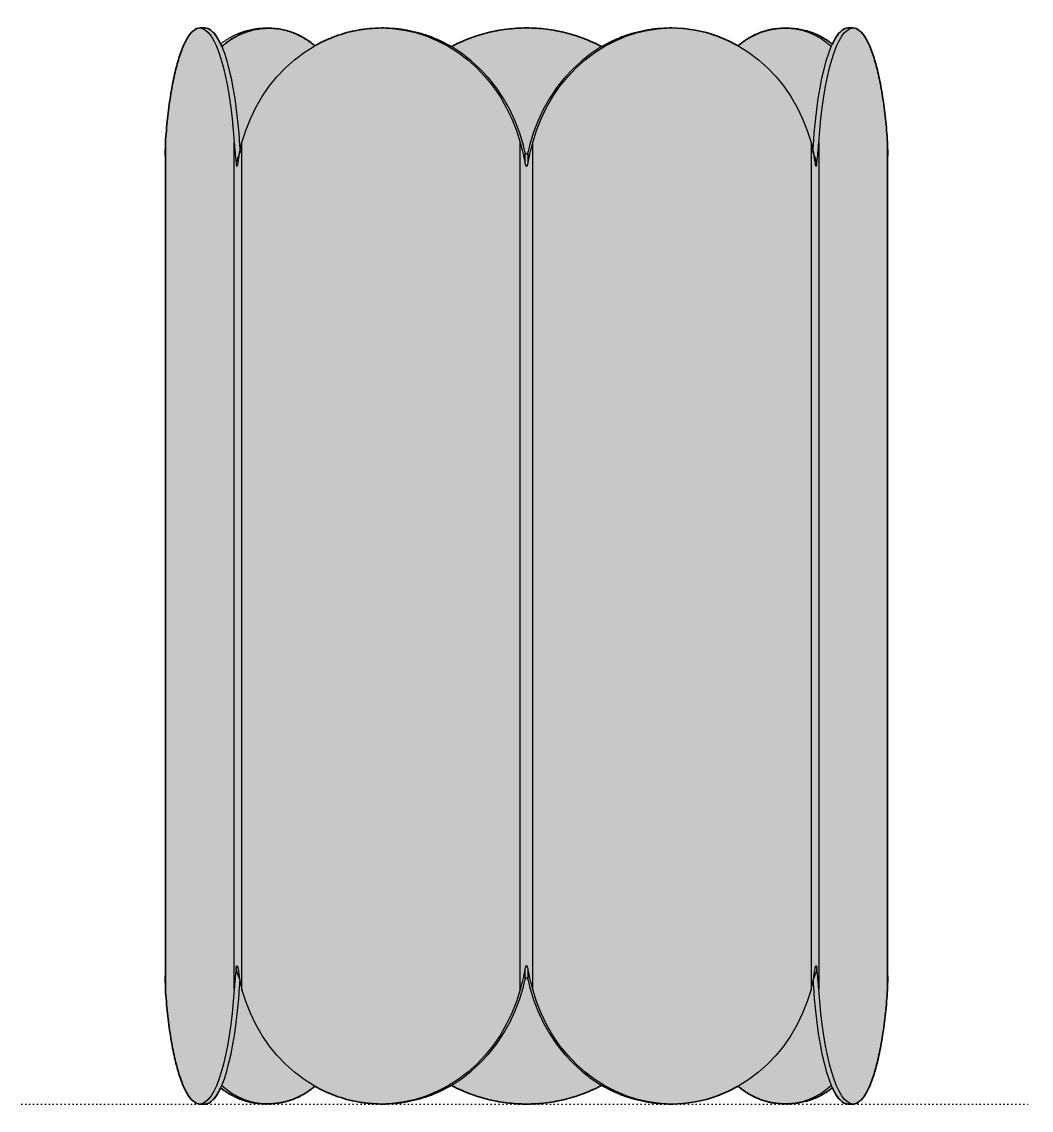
# Model space of a CAD drawing. Header units: millimetres. Extents: x 0 to 635, y -345 to 302.
# Drawn here: x 0 to 281.5, y -1.7 to 301.7 of the extents above; entities that cross this region are included whole.
import ezdxf

# ---------------------------------------------------------------- set-up
doc = ezdxf.new("R2010")
doc.units = ezdxf.units.MM
doc.linetypes.add('Dots', pattern=[1, 0, -1])
doc.layers.add('Blocks', color=7, linetype='Continuous')
doc.layers.add('Blocks$Fill', color=7, linetype='Continuous', true_color=0xffffff)
for name, color, linetype, lineweight, true_color in [('Blocks$Inner', 7, 'Continuous', 25, 0x007f00), ('Blocks$Outline', 7, 'Continuous', 35, 0xff3f3f), ('Groud', 7, 'Dots', 25, 0x243775)]:
    doc.layers.add(name, color=color, linetype=linetype, lineweight=lineweight, true_color=true_color)

# ---------------------------------------------------------------- blocks, each defined once
blk = doc.blocks.new('Arcs Shade Front')
at = {"layer": 'Blocks$Fill'}
blk.add_hatch(color=256, dxfattribs=at).paths.add_polyline_path([(231.85, 300), (232.65, 299.86), (233.44, 299.43), (234.22, 298.72), (234.99, 297.73), (235.74, 296.46), (236.46, 294.94), (237.16, 293.16), (237.82, 291.13), (238.44, 288.88), (239.02, 286.41), (239.55, 283.74), (240.04, 280.89), (240.47, 277.87), (240.85, 274.71), (241.17, 271.42), (241.43, 268.03), (241.43, 31.97), (241.17, 28.58), (240.85, 25.29), (240.47, 22.13), (240.04, 19.11), (239.55, 16.26), (239.02, 13.59), (238.44, 11.12), (237.82, 8.87), (237.16, 6.84), (236.46, 5.06), (235.74, 3.54), (234.99, 2.27), (234.22, 1.28), (233.44, 0.57), (232.65, 0.14), (231.85, 0), (230.39, 0), (229.58, 0.15), (228.77, 0.59), (227.98, 1.32), (227.2, 2.34), (226.44, 3.64), (226.04, 4.5), (225.72, 4.25), (225.4, 4.01), (225.06, 3.77), (224.73, 3.54), (224.38, 3.31), (224.04, 3.09), (223.68, 2.88), (223.32, 2.67), (222.96, 2.47), (222.59, 2.28), (222.22, 2.09), (221.84, 1.92), (221.46, 1.75), (221.08, 1.58), (220.69, 1.43), (220.3, 1.28), (219.9, 1.14), (219.51, 1.01), (219.11, 0.89), (218.71, 0.78), (218.3, 0.67), (217.9, 0.58), (217.49, 0.49), (217.08, 0.41), (216.67, 0.34), (216.26, 0.27), (215.85, 0.22), (215.44, 0.17), (215.03, 0.13), (214.62, 0.11), (214.21, 0.08), (213.81, 0.07), (212.75, 0.07), (212.17, 0.08), (211.71, 0.09), (211.26, 0.12), (210.8, 0.16), (210.34, 0.21), (209.89, 0.27), (209.44, 0.34), (208.99, 0.42), (208.54, 0.51), (208.1, 0.61), (207.66, 0.73), (207.23, 0.85), (206.8, 0.98), (206.38, 1.12), (205.96, 1.27), (205.54, 1.43), (205.13, 1.6), (204.73, 1.77), (204.33, 1.96), (203.94, 2.15), (203.56, 2.35), (203.18, 2.56), (202.81, 2.77), (202.45, 2.99), (202.09, 3.22), (201.74, 3.45), (201.4, 3.69), (201.07, 3.94), (200.74, 4.19), (200.43, 4.45), (200.12, 4.71), (199.81, 4.97), (199.81, 4.98), (197.05, 3.54), (194.02, 2.27), (190.91, 1.28), (187.74, 0.57), (184.53, 0.14), (181.29, 0), (180.64, 0), (177.36, 0.15), (174.1, 0.59), (170.88, 1.32), (167.73, 2.34), (164.66, 3.64), (161.74, 5.19), (160.56, 4.6), (159.36, 4.03), (158.14, 3.5), (156.9, 3), (155.63, 2.53), (154.34, 2.1), (153.04, 1.71), (151.72, 1.36), (150.38, 1.04), (149.03, 0.77), (147.67, 0.53), (146.3, 0.34), (144.92, 0.19), (143.53, 0.09), (142.14, 0.02), (140.75, 0), (139.36, 0.02), (137.97, 0.09), (136.58, 0.19), (135.2, 0.34), (133.83, 0.53), (132.47, 0.77), (131.12, 1.04), (129.78, 1.36), (128.46, 1.71), (127.15, 2.1), (125.87, 2.53), (124.6, 3), (123.36, 3.5), (122.13, 4.03), (120.94, 4.6), (119.76, 5.19), (116.83, 3.64), (113.77, 2.34), (110.61, 1.32), (107.4, 0.59), (104.14, 0.15), (100.86, 0), (100.21, 0), (96.97, 0.14), (93.76, 0.57), (90.59, 1.28), (87.48, 2.27), (84.45, 3.54), (81.69, 4.98), (81.68, 4.97), (81.38, 4.71), (81.07, 4.45), (80.75, 4.19), (80.43, 3.94), (80.09, 3.69), (79.75, 3.45), (79.4, 3.22), (79.05, 2.99), (78.69, 2.77), (78.32, 2.56), (77.94, 2.35), (77.55, 2.15), (77.16, 1.96), (76.77, 1.77), (76.36, 1.6), (75.96, 1.43), (75.54, 1.27), (75.12, 1.12), (74.7, 0.98), (74.27, 0.85), (73.83, 0.73), (73.39, 0.61), (72.95, 0.51), (72.51, 0.42), (72.06, 0.34), (71.61, 0.27), (71.15, 0.21), (70.7, 0.16), (70.24, 0.12), (69.78, 0.09), (69.32, 0.08), (68.86, 0.07), (67.28, 0.08), (66.88, 0.1), (66.47, 0.12), (66.06, 0.16), (65.65, 0.2), (65.24, 0.25), (64.83, 0.31), (64.42, 0.38), (64.01, 0.46), (63.61, 0.55), (63.2, 0.64), (62.8, 0.75), (62.39, 0.86), (61.99, 0.98), (61.6, 1.11), (61.2, 1.25), (60.81, 1.39), (60.42, 1.55), (60.04, 1.71), (59.66, 1.88), (59.28, 2.06), (58.91, 2.25), (58.54, 2.44), (58.18, 2.64), (57.82, 2.85), (57.46, 3.07), (57.12, 3.29), (56.77, 3.52), (56.44, 3.76), (56.1, 4), (55.78, 4.25), (55.46, 4.5), (55.06, 3.64), (54.3, 2.34), (53.52, 1.32), (52.73, 0.59), (51.92, 0.15), (51.11, 0), (49.65, 0), (48.85, 0.14), (48.06, 0.57), (47.27, 1.28), (46.5, 2.27), (45.76, 3.54), (45.03, 5.06), (44.34, 6.84), (43.68, 8.87), (43.06, 11.12), (42.48, 13.59), (41.94, 16.26), (41.46, 19.11), (41.02, 22.13), (40.65, 25.29), (40.32, 28.58), (40.06, 31.97), (40.06, 268.03), (40.32, 271.42), (40.65, 274.71), (41.02, 277.87), (41.46, 280.89), (41.94, 283.74), (42.48, 286.41), (43.06, 288.88), (43.68, 291.13), (44.34, 293.16), (45.03, 294.94), (45.76, 296.46), (46.5, 297.73), (47.27, 298.72), (48.06, 299.43), (48.85, 299.86), (49.65, 300), (51.11, 300), (51.92, 299.85), (52.73, 299.41), (53.52, 298.68), (54.3, 297.66), (55.06, 296.36), (55.78, 294.81), (56.08, 295.08), (56.4, 295.35), (56.72, 295.62), (57.05, 295.88), (57.39, 296.14), (57.73, 296.39), (58.09, 296.64), (58.45, 296.87), (58.82, 297.11), (59.19, 297.33), (59.58, 297.55), (59.97, 297.76), (60.37, 297.96), (60.77, 298.15), (61.18, 298.34), (61.6, 298.51), (62.03, 298.68), (62.46, 298.83), (62.89, 298.98), (63.33, 299.12), (63.77, 299.25), (64.22, 299.36), (64.68, 299.47), (65.13, 299.57), (65.59, 299.65), (66.05, 299.72), (66.52, 299.79), (66.99, 299.84), (67.45, 299.88), (67.92, 299.91), (68.39, 299.92), (68.86, 299.93), (69.32, 299.92), (69.78, 299.91), (70.24, 299.88), (70.7, 299.84), (71.15, 299.79), (71.61, 299.73), (72.06, 299.66), (72.51, 299.58), (72.95, 299.49), (73.39, 299.39), (73.83, 299.27), (74.27, 299.15), (74.7, 299.02), (75.12, 298.88), (75.54, 298.73), (75.96, 298.57), (76.36, 298.4), (76.77, 298.23), (77.16, 298.04), (77.55, 297.85), (77.94, 297.65), (78.32, 297.44), (78.69, 297.23), (79.05, 297.01), (79.4, 296.78), (79.75, 296.55), (80.09, 296.31), (80.43, 296.06), (80.75, 295.81), (81.07, 295.55), (81.38, 295.29), (81.68, 295.03), (81.69, 295.02), (84.45, 296.46), (87.48, 297.73), (90.59, 298.72), (93.76, 299.43), (96.97, 299.86), (100.21, 300), (100.86, 300), (104.14, 299.85), (107.4, 299.41), (110.61, 298.68), (113.77, 297.66), (116.83, 296.36), (119.76, 294.81), (119.76, 294.81), (120.94, 295.4), (122.13, 295.97), (123.36, 296.5), (124.6, 297), (125.87, 297.47), (127.15, 297.9), (128.46, 298.29), (129.78, 298.64), (131.12, 298.96), (132.47, 299.23), (133.83, 299.47), (135.2, 299.66), (136.58, 299.81), (137.97, 299.91), (139.36, 299.98), (140.75, 300), (142.14, 299.98), (143.53, 299.91), (144.92, 299.81), (146.3, 299.66), (147.67, 299.47), (149.03, 299.23), (150.38, 298.96), (151.72, 298.64), (153.04, 298.29), (154.34, 297.9), (155.63, 297.47), (156.9, 297), (158.14, 296.5), (159.36, 295.97), (160.56, 295.4), (161.73, 294.81), (161.74, 294.81), (164.66, 296.36), (167.73, 297.66), (170.88, 298.68), (174.1, 299.41), (177.36, 299.85), (180.64, 300), (181.29, 300), (184.53, 299.86), (187.74, 299.43), (190.91, 298.72), (194.02, 297.73), (197.05, 296.46), (199.81, 295.02), (199.81, 295.03), (200.12, 295.29), (200.43, 295.55), (200.74, 295.81), (201.07, 296.06), (201.4, 296.31), (201.74, 296.55), (202.09, 296.78), (202.45, 297.01), (202.81, 297.23), (203.18, 297.44), (203.56, 297.65), (203.94, 297.85), (204.33, 298.04), (204.73, 298.23), (205.13, 298.4), (205.54, 298.57), (205.96, 298.73), (206.38, 298.88), (206.8, 299.02), (207.23, 299.15), (207.66, 299.27), (208.1, 299.39), (208.54, 299.49), (208.99, 299.58), (209.44, 299.66), (209.89, 299.73), (210.34, 299.79), (210.8, 299.84), (211.26, 299.88), (211.71, 299.91), (212.17, 299.92), (212.75, 299.93), (213.81, 299.93), (214.21, 299.92), (214.62, 299.89), (215.03, 299.87), (215.44, 299.83), (215.85, 299.78), (216.26, 299.73), (216.67, 299.66), (217.08, 299.59), (217.49, 299.51), (217.9, 299.42), (218.3, 299.33), (218.71, 299.22), (219.11, 299.11), (219.51, 298.99), (219.9, 298.86), (220.3, 298.72), (220.69, 298.57), (221.08, 298.42), (221.46, 298.25), (221.84, 298.08), (222.22, 297.91), (222.59, 297.72), (222.96, 297.53), (223.32, 297.33), (223.68, 297.12), (224.04, 296.91), (224.38, 296.69), (224.73, 296.46), (225.06, 296.23), (225.4, 295.99), (225.72, 295.75), (226.04, 295.5), (226.44, 296.36), (227.2, 297.66), (227.98, 298.68), (228.77, 299.41), (229.58, 299.85), (230.39, 300)], flags=0)
at = {"layer": 'Blocks$Inner'}
for p, q in [((81.69, 295.02), (81.68, 295.03)), ((119.76, 294.81), (119.76, 294.81)), ((161.74, 294.81), (161.73, 294.81)), ((199.81, 295.03), (199.81, 295.02)), ((40.01, 264.24), (40.06, 268.03)), ((59.23, 31.97), (59.23, 268.03)), ((139.01, 31.97), (139.01, 268.03)), ((222.26, 268.03), (222.26, 31.97)), ((241.43, 268.03), (241.48, 264.24)), ((39.96, 264.24), (39.96, 35.76)), ((241.53, 35.76), (241.53, 264.24)), ((60.21, 261.81), (60.26, 262)), ((221.24, 262), (221.29, 261.82)), ((60.26, 38), (60.21, 38.18)), ((221.29, 38.19), (221.24, 38)), ((40.06, 31.97), (40.01, 35.76)), ((241.48, 35.76), (241.43, 31.97)), ((81.68, 4.97), (81.69, 4.98)), ((119.76, 5.19), (119.76, 5.19)), ((161.73, 5.19), (161.74, 5.19)), ((199.81, 4.98), (199.81, 4.97))]:
    blk.add_line(p, q, dxfattribs=at)
for points in [[(59.23, 31.97), (58.97, 28.58), (58.65, 25.29), (58.27, 22.13), (57.84, 19.11), (57.35, 16.26), (56.82, 13.59), (56.24, 11.12), (55.62, 8.87), (54.96, 6.84), (54.26, 5.06), (53.54, 3.54), (52.79, 2.27), (52.02, 1.28), (51.24, 0.57), (50.45, 0.14), (49.65, 0), (48.85, 0.14), (48.06, 0.57), (47.27, 1.28), (46.5, 2.27), (45.76, 3.54), (45.03, 5.06), (44.34, 6.84), (43.68, 8.87), (43.06, 11.12), (42.48, 13.59), (41.94, 16.26), (41.46, 19.11), (41.02, 22.13), (40.65, 25.29), (40.32, 28.58), (40.06, 31.97), (40.06, 268.03), (40.32, 271.42), (40.65, 274.71), (41.02, 277.87), (41.46, 280.89), (41.94, 283.74), (42.48, 286.41), (43.06, 288.88), (43.68, 291.13), (44.34, 293.16), (45.03, 294.94), (45.76, 296.46), (46.5, 297.73), (47.27, 298.72), (48.06, 299.43), (48.85, 299.86), (49.65, 300), (50.45, 299.86), (51.24, 299.43), (52.02, 298.72), (52.79, 297.73), (53.54, 296.46), (54.26, 294.94), (54.96, 293.16), (55.62, 291.13), (56.24, 288.88), (56.82, 286.41), (57.35, 283.74), (57.84, 280.89), (58.27, 277.87), (58.65, 274.71), (58.97, 271.42), (59.23, 268.03)], [(49.65, 300), (51.11, 300), (51.92, 299.85), (52.73, 299.41), (53.52, 298.68), (54.3, 297.66), (55.06, 296.36), (55.79, 294.79), (56.49, 292.96), (57.16, 290.87), (57.78, 288.56), (58.36, 286.02), (58.9, 283.28), (59.38, 280.36), (59.81, 277.27), (60.18, 274.03), (60.5, 270.67), (60.75, 267.2)], [(61.4, 268.03), (62.46, 271.42), (63.76, 274.71), (65.29, 277.87), (67.04, 280.89), (69.01, 283.74), (71.17, 286.41), (73.52, 288.88), (76.04, 291.13), (78.71, 293.16), (81.52, 294.94), (84.45, 296.46), (87.48, 297.73), (90.59, 298.72), (93.76, 299.43), (96.97, 299.86), (100.21, 300), (103.44, 299.86), (106.65, 299.43), (109.82, 298.72), (112.93, 297.73), (115.96, 296.46), (118.89, 294.94), (121.7, 293.16), (124.37, 291.13), (126.89, 288.88), (129.24, 286.41), (131.4, 283.74), (133.37, 280.89), (135.12, 277.87), (136.65, 274.71), (137.95, 271.42), (139.01, 268.03)], [(139.88, 267.2), (138.86, 270.67), (137.6, 274.03), (136.09, 277.27), (134.35, 280.36), (132.39, 283.28), (130.23, 286.02), (127.87, 288.56), (125.33, 290.87), (122.64, 292.96), (119.8, 294.79), (116.83, 296.36), (113.77, 297.66), (110.61, 298.68), (107.4, 299.41), (104.14, 299.85), (100.86, 300), (100.21, 300)], [(181.29, 300), (180.64, 300), (177.36, 299.85), (174.1, 299.41), (170.88, 298.68), (167.73, 297.66), (164.66, 296.36), (161.7, 294.79), (158.86, 292.96), (156.17, 290.87), (153.63, 288.56), (151.27, 286.02), (149.11, 283.28), (147.15, 280.36), (145.41, 277.27), (143.9, 274.03), (142.63, 270.67), (141.62, 267.2)], [(220.75, 267.2), (221, 270.67), (221.31, 274.03), (221.69, 277.27), (222.11, 280.36), (222.6, 283.28), (223.13, 286.02), (223.72, 288.56), (224.34, 290.87), (225.01, 292.96), (225.71, 294.79), (226.44, 296.36), (227.2, 297.66), (227.98, 298.68), (228.77, 299.41), (229.58, 299.85), (230.39, 300), (231.85, 300)], [(222.26, 268.03), (222.53, 271.42), (222.85, 274.71), (223.23, 277.87), (223.66, 280.89), (224.14, 283.74), (224.68, 286.41), (225.26, 288.88), (225.88, 291.13), (226.54, 293.16), (227.23, 294.94), (227.96, 296.46), (228.71, 297.73), (229.47, 298.72), (230.26, 299.43), (231.05, 299.86), (231.85, 300), (232.65, 299.86), (233.44, 299.43), (234.22, 298.72), (234.99, 297.73), (235.74, 296.46), (236.46, 294.94), (237.16, 293.16), (237.82, 291.13), (238.44, 288.88), (239.02, 286.41), (239.55, 283.74), (240.04, 280.89), (240.47, 277.87), (240.85, 274.71), (241.17, 271.42), (241.43, 268.03), (241.43, 31.97), (241.17, 28.58), (240.85, 25.29), (240.47, 22.13), (240.04, 19.11), (239.55, 16.26), (239.02, 13.59), (238.44, 11.12), (237.82, 8.87), (237.16, 6.84), (236.46, 5.06), (235.74, 3.54), (234.99, 2.27), (234.22, 1.28), (233.44, 0.57), (232.65, 0.14), (231.85, 0), (231.05, 0.14), (230.26, 0.57), (229.47, 1.28), (228.71, 2.27), (227.96, 3.54), (227.23, 5.06), (226.54, 6.84), (225.88, 8.87), (225.26, 11.12), (224.68, 13.59), (224.14, 16.26), (223.66, 19.11), (223.23, 22.13), (222.85, 25.29), (222.53, 28.58), (222.26, 31.97)], [(139.01, 31.97), (137.95, 28.58), (136.65, 25.29), (135.12, 22.13), (133.37, 19.11), (131.4, 16.26), (129.24, 13.59), (126.89, 11.12), (124.37, 8.87), (121.7, 6.84), (118.89, 5.06), (115.96, 3.54), (112.93, 2.27), (109.82, 1.28), (106.65, 0.57), (103.44, 0.14), (100.21, 0), (96.97, 0.14), (93.76, 0.57), (90.59, 1.28), (87.48, 2.27), (84.45, 3.54), (81.52, 5.06), (78.71, 6.84), (76.04, 8.87), (73.52, 11.12), (71.17, 13.59), (69.01, 16.26), (67.04, 19.11), (65.29, 22.13), (63.76, 25.29), (62.46, 28.58), (61.4, 31.97), (61.4, 268.03)], [(49.65, 0), (51.11, 0), (51.92, 0.15), (52.73, 0.59), (53.52, 1.32), (54.3, 2.34), (55.06, 3.64), (55.79, 5.21), (56.49, 7.04), (57.16, 9.13), (57.78, 11.44), (58.36, 13.98), (58.9, 16.72), (59.38, 19.64), (59.81, 22.73), (60.18, 25.97), (60.5, 29.33), (60.75, 32.8)], [(100.21, 0), (100.86, 0), (104.14, 0.15), (107.4, 0.59), (110.61, 1.32), (113.77, 2.34), (116.83, 3.64), (119.8, 5.21), (122.64, 7.04), (125.33, 9.13), (127.87, 11.44), (130.23, 13.98), (132.39, 16.72), (134.35, 19.64), (136.09, 22.73), (137.6, 25.97), (138.86, 29.33), (139.88, 32.8)], [(141.62, 32.8), (142.63, 29.33), (143.9, 25.97), (145.41, 22.73), (147.15, 19.64), (149.11, 16.72), (151.27, 13.98), (153.63, 11.44), (156.17, 9.13), (158.86, 7.04), (161.7, 5.21), (164.66, 3.64), (167.73, 2.34), (170.88, 1.32), (174.1, 0.59), (177.36, 0.15), (180.64, 0), (181.29, 0)], [(220.75, 32.8), (221, 29.33), (221.31, 25.97), (221.69, 22.73), (222.11, 19.64), (222.6, 16.72), (223.13, 13.98), (223.72, 11.44), (224.34, 9.13), (225.01, 7.04), (225.71, 5.21), (226.44, 3.64), (227.2, 2.34), (227.98, 1.32), (228.77, 0.59), (229.58, 0.15), (230.39, 0), (231.85, 0)]]:
    blk.add_lwpolyline(points, dxfattribs=at)
blk.add_lwpolyline([(142.48, 268.03), (143.54, 271.42), (144.84, 274.71), (146.37, 277.87), (148.13, 280.89), (150.09, 283.74), (152.26, 286.41), (154.61, 288.88), (157.13, 291.13), (159.8, 293.16), (162.61, 294.94), (165.54, 296.46), (168.57, 297.73), (171.68, 298.72), (174.85, 299.43), (178.06, 299.86), (181.29, 300), (184.53, 299.86), (187.74, 299.43), (190.91, 298.72), (194.02, 297.73), (197.05, 296.46), (199.98, 294.94), (202.79, 293.16), (205.46, 291.13), (207.98, 288.88), (210.33, 286.41), (212.49, 283.74), (214.46, 280.89), (216.21, 277.87), (217.74, 274.71), (219.04, 271.42), (220.1, 268.03), (220.1, 31.97), (219.04, 28.58), (217.74, 25.29), (216.21, 22.13), (214.46, 19.11), (212.49, 16.26), (210.33, 13.59), (207.98, 11.12), (205.46, 8.87), (202.79, 6.84), (199.98, 5.06), (197.05, 3.54), (194.02, 2.27), (190.91, 1.28), (187.74, 0.57), (184.53, 0.14), (181.29, 0), (178.06, 0.14), (174.85, 0.57), (171.68, 1.28), (168.57, 2.27), (165.54, 3.54), (162.61, 5.06), (159.8, 6.84), (157.13, 8.87), (154.61, 11.12), (152.26, 13.59), (150.09, 16.26), (148.13, 19.11), (146.37, 22.13), (144.84, 25.29), (143.54, 28.58), (142.48, 31.97)], close=True, dxfattribs=at)
for centre, radius, start, end in [((68.85, 280.68), 19.25, 48.1942, 132.7886), ((140.75, 255), 45, 62.2027, 117.7973), ((212.64, 280.68), 19.25, 47.2114, 131.8058), ((68.85, 19.32), 19.25, 227.2114, 311.8058), ((140.75, 45), 45, 242.2027, 297.7973), ((212.64, 19.32), 19.25, 228.1942, 312.7886)]:
    blk.add_arc(centre, radius, start, end, dxfattribs=at)
for points, weights in [([(67.69, 299.93), (60.81, 299.78), (55.47, 295.51)], [1, 0.945857384351, 1]), ([(226.04, 295.5), (220.7, 299.78), (213.81, 299.93)], [1, 0.945715357066, 1]), ([(60.9, 265.46), (60.22, 263.91), (59.75, 262.34)], [0.921688197563, 0.931022075444, 0.941634613678]), ([(140.31, 265.46), (140.31, 263.91), (140.3, 262.34)], [0.921688197563, 0.931022075444, 0.941634613678]), ([(141.19, 262.34), (141.19, 263.91), (141.19, 265.46)], [0.941634613678, 0.931022075444, 0.921688197563]), ([(221.75, 262.34), (221.27, 263.91), (220.6, 265.46)], [0.941634613678, 0.931022075444, 0.921688197563]), ([(60.9, 34.54), (60.22, 36.09), (59.75, 37.66)], [0.921688197563, 0.931022075444, 0.941634613678]), ([(140.3, 37.66), (140.31, 36.09), (140.31, 34.54)], [0.941634613678, 0.931022075444, 0.921688197563]), ([(141.19, 34.54), (141.19, 36.09), (141.19, 37.66)], [0.921688197563, 0.931022075444, 0.941634613678]), ([(221.75, 37.66), (221.27, 36.09), (220.6, 34.54)], [0.941634613678, 0.931022075444, 0.921688197563]), ([(55.46, 4.5), (60.81, 0.15), (67.69, 0.07)], [1, 0.945857384351, 1]), ([(213.81, 0.07), (220.7, 0.22), (226.04, 4.5)], [1, 0.945715357066, 1])]:
    blk.add_rational_spline(points, weights, degree=2, dxfattribs=at)
for points, degree in [([(68.86, 299.93), (67.69, 299.93)], 1), ([(213.81, 299.93), (212.63, 299.93)], 1), ([(59.23, 268.03), (59.36, 266.15), (59.57, 264.26), (59.75, 262.34)], 3), ([(60.3, 262.34), (60.54, 264.26), (60.89, 266.15), (61.4, 268.03)], 3), ([(60.75, 267.2), (60.78, 266.62), (60.84, 266.05), (60.9, 265.46)], 3), ([(139.01, 268.03), (139.52, 266.15), (139.97, 264.26), (140.3, 262.34)], 3), ([(140.31, 265.46), (140.17, 266.05), (140.03, 266.62), (139.88, 267.2)], 3), ([(141.19, 262.34), (141.53, 264.26), (141.97, 266.15), (142.48, 268.03)], 3), ([(141.62, 267.2), (141.47, 266.62), (141.33, 266.05), (141.19, 265.46)], 3), ([(220.1, 268.03), (220.61, 266.15), (220.96, 264.26), (221.2, 262.34)], 3), ([(220.6, 265.46), (220.66, 266.05), (220.71, 266.62), (220.75, 267.2)], 3), ([(221.75, 262.34), (221.93, 264.26), (222.14, 266.15), (222.26, 268.03)], 3), ([(59.75, 37.66), (59.57, 35.74), (59.36, 33.85), (59.23, 31.97)], 3), ([(60.3, 37.66), (60.54, 35.74), (60.89, 33.85), (61.4, 31.97)], 3), ([(140.3, 37.66), (139.97, 35.74), (139.52, 33.85), (139.01, 31.97)], 3), ([(142.48, 31.97), (141.97, 33.85), (141.53, 35.74), (141.19, 37.66)], 3), ([(220.1, 31.97), (220.61, 33.85), (220.96, 35.74), (221.2, 37.66)], 3), ([(222.26, 31.97), (222.14, 33.85), (221.93, 35.74), (221.75, 37.66)], 3), ([(60.75, 32.8), (60.78, 33.38), (60.84, 33.95), (60.9, 34.54)], 3), ([(139.88, 32.8), (140.03, 33.38), (140.17, 33.95), (140.31, 34.54)], 3), ([(141.19, 34.54), (141.33, 33.95), (141.47, 33.38), (141.62, 32.8)], 3), ([(220.6, 34.54), (220.66, 33.95), (220.71, 33.38), (220.75, 32.8)], 3), ([(67.69, 0.07), (68.86, 0.07)], 1), ([(212.63, 0.07), (213.81, 0.07)], 1)]:
    blk.add_open_spline(points, degree=degree, dxfattribs=at)
for points, knots in [([(141.19, 265.46), (141.15, 265.33), (141.11, 265.2), (141.02, 265.02), (140.98, 264.96), (140.91, 264.89), (140.88, 264.87), (140.82, 264.84), (140.78, 264.83), (140.68, 264.83), (140.62, 264.86), (140.52, 264.96), (140.48, 265.02), (140.39, 265.2), (140.34, 265.33), (140.31, 265.46)], [17.650826, 17.650826, 17.650826, 17.650826, 17.900826, 17.900826, 18.025826, 18.025826, 18.088326, 18.088326, 18.150826, 18.150826, 18.275826, 18.275826, 18.400826, 18.400826, 18.650826, 18.650826, 18.650826, 18.650826]), ([(59.75, 262.34), (59.76, 262.17), (59.78, 262), (59.84, 261.76), (59.86, 261.68), (59.9, 261.58), (59.91, 261.54), (59.95, 261.49), (59.98, 261.47), (60.03, 261.47), (60.06, 261.49), (60.1, 261.54), (60.12, 261.58), (60.17, 261.68), (60.19, 261.76), (60.25, 262), (60.28, 262.17), (60.3, 262.34)], [17.073388, 17.073388, 17.073388, 17.073388, 17.323388, 17.323388, 17.448388, 17.448388, 17.510888, 17.510888, 17.573388, 17.573388, 17.635888, 17.635888, 17.698388, 17.698388, 17.823388, 17.823388, 18.073388, 18.073388, 18.073388, 18.073388]), ([(140.3, 262.34), (140.33, 262.17), (140.37, 262), (140.46, 261.76), (140.5, 261.68), (140.57, 261.58), (140.6, 261.54), (140.66, 261.49), (140.7, 261.47), (140.79, 261.47), (140.83, 261.49), (140.9, 261.54), (140.93, 261.58), (141, 261.68), (141.03, 261.76), (141.12, 262), (141.16, 262.17), (141.19, 262.34)], [52.073388, 52.073388, 52.073388, 52.073388, 52.323388, 52.323388, 52.448388, 52.448388, 52.510888, 52.510888, 52.573388, 52.573388, 52.635888, 52.635888, 52.698388, 52.698388, 52.823388, 52.823388, 53.073388, 53.073388, 53.073388, 53.073388]), ([(221.2, 262.34), (221.22, 262.17), (221.24, 262), (221.31, 261.76), (221.33, 261.68), (221.38, 261.58), (221.4, 261.54), (221.44, 261.49), (221.46, 261.47), (221.52, 261.47), (221.54, 261.49), (221.58, 261.54), (221.6, 261.58), (221.64, 261.68), (221.66, 261.76), (221.71, 262), (221.73, 262.17), (221.75, 262.34)], [1, 1, 1, 1, 1.25, 1.25, 1.375, 1.375, 1.4375, 1.4375, 1.5, 1.5, 1.5625, 1.5625, 1.625, 1.625, 1.75, 1.75, 2, 2, 2, 2]), ([(59.75, 37.66), (59.76, 37.83), (59.78, 38), (59.84, 38.24), (59.86, 38.32), (59.9, 38.42), (59.91, 38.46), (59.95, 38.51), (59.98, 38.53), (60.03, 38.53), (60.06, 38.51), (60.1, 38.46), (60.12, 38.42), (60.17, 38.32), (60.19, 38.24), (60.25, 38), (60.28, 37.83), (60.3, 37.66)], [18.53578, 18.53578, 18.53578, 18.53578, 18.78578, 18.78578, 18.91078, 18.91078, 18.97328, 18.97328, 19.03578, 19.03578, 19.09828, 19.09828, 19.16078, 19.16078, 19.28578, 19.28578, 19.53578, 19.53578, 19.53578, 19.53578]), ([(141.19, 37.66), (141.16, 37.83), (141.12, 38), (141.03, 38.24), (141, 38.32), (140.93, 38.42), (140.9, 38.46), (140.83, 38.51), (140.79, 38.53), (140.71, 38.53), (140.67, 38.51), (140.6, 38.46), (140.57, 38.42), (140.5, 38.32), (140.46, 38.24), (140.37, 38), (140.33, 37.83), (140.3, 37.66)], [1, 1, 1, 1, 1.25, 1.25, 1.375, 1.375, 1.4375, 1.4375, 1.5, 1.5, 1.5625, 1.5625, 1.625, 1.625, 1.75, 1.75, 2, 2, 2, 2]), ([(221.2, 37.66), (221.22, 37.83), (221.24, 38), (221.31, 38.24), (221.33, 38.32), (221.38, 38.42), (221.4, 38.46), (221.44, 38.51), (221.47, 38.53), (221.52, 38.53), (221.54, 38.51), (221.58, 38.46), (221.6, 38.42), (221.64, 38.32), (221.66, 38.24), (221.71, 38), (221.73, 37.83), (221.75, 37.66)], [0, 0, 0, 0, 0.25, 0.25, 0.375, 0.375, 0.4375, 0.4375, 0.5, 0.5, 0.5625, 0.5625, 0.625, 0.625, 0.75, 0.75, 1, 1, 1, 1]), ([(140.31, 34.54), (140.34, 34.67), (140.38, 34.8), (140.48, 34.98), (140.52, 35.04), (140.59, 35.11), (140.62, 35.13), (140.68, 35.16), (140.71, 35.17), (140.82, 35.17), (140.88, 35.14), (140.98, 35.04), (141.01, 34.98), (141.11, 34.8), (141.15, 34.67), (141.19, 34.54)], [17.650826, 17.650826, 17.650826, 17.650826, 17.900826, 17.900826, 18.025826, 18.025826, 18.088326, 18.088326, 18.150826, 18.150826, 18.275826, 18.275826, 18.400826, 18.400826, 18.650826, 18.650826, 18.650826, 18.650826])]:
    blk.add_open_spline(points, degree=3, knots=knots, dxfattribs=at)
at = {"layer": 'Blocks$Outline'}
for points in [[(181.29, 300), (184.53, 299.86), (187.74, 299.43), (190.91, 298.72), (194.02, 297.73), (197.05, 296.46), (199.81, 295.02)], [(199.81, 4.98), (197.05, 3.54), (194.02, 2.27), (190.91, 1.28), (187.74, 0.57), (184.53, 0.14), (181.29, 0)]]:
    blk.add_lwpolyline(points, dxfattribs=at)
for points, knots in [([(49.65, 0), (49.38, 0.05), (49.12, 0.1), (48.85, 0.14), (48.59, 0.29), (48.32, 0.43), (48.06, 0.57), (47.8, 0.81), (47.53, 1.05), (47.27, 1.28), (47.02, 1.61), (46.76, 1.94), (46.5, 2.27), (46.26, 2.7), (46.01, 3.12), (45.76, 3.54), (45.52, 4.05), (45.27, 4.55), (45.03, 5.06), (44.8, 5.66), (44.57, 6.25), (44.34, 6.84), (44.12, 7.52), (43.9, 8.19), (43.68, 8.87), (43.47, 9.62), (43.26, 10.37), (43.06, 11.12), (42.86, 11.94), (42.67, 12.77), (42.48, 13.59), (42.3, 14.48), (42.12, 15.37), (41.94, 16.26), (41.78, 17.21), (41.62, 18.16), (41.46, 19.11), (41.31, 20.12), (41.17, 21.12), (41.02, 22.13), (40.9, 23.18), (40.77, 24.24), (40.65, 25.29), (40.54, 26.39), (40.43, 27.49), (40.32, 28.58), (40.24, 29.71), (40.15, 30.84), (40.06, 31.97), (40.06, 110.66), (40.06, 189.34), (40.06, 268.03), (40.15, 269.16), (40.24, 270.29), (40.32, 271.42), (40.43, 272.51), (40.54, 273.61), (40.65, 274.71), (40.77, 275.76), (40.9, 276.82), (41.02, 277.87), (41.17, 278.88), (41.31, 279.88), (41.46, 280.89), (41.62, 281.84), (41.78, 282.79), (41.94, 283.74), (42.12, 284.63), (42.3, 285.52), (42.48, 286.41), (42.67, 287.23), (42.86, 288.06), (43.06, 288.88), (43.26, 289.63), (43.47, 290.38), (43.68, 291.13), (43.9, 291.81), (44.12, 292.48), (44.34, 293.16), (44.57, 293.75), (44.8, 294.34), (45.03, 294.94), (45.27, 295.45), (45.52, 295.95), (45.76, 296.46), (46.01, 296.88), (46.26, 297.3), (46.5, 297.73), (46.76, 298.06), (47.02, 298.39), (47.27, 298.72), (47.53, 298.95), (47.8, 299.19), (48.06, 299.43), (48.32, 299.57), (48.59, 299.71), (48.85, 299.86), (49.12, 299.9), (49.38, 299.95), (49.65, 300)], [17, 17, 17, 17, 18, 18, 18, 19, 19, 19, 20, 20, 20, 21, 21, 21, 22, 22, 22, 23, 23, 23, 24, 24, 24, 25, 25, 25, 26, 26, 26, 27, 27, 27, 28, 28, 28, 29, 29, 29, 30, 30, 30, 31, 31, 31, 32, 32, 32, 33, 33, 33, 269.050431, 269.050431, 269.050431, 270.050431, 270.050431, 270.050431, 271.050431, 271.050431, 271.050431, 272.050431, 272.050431, 272.050431, 273.050431, 273.050431, 273.050431, 274.050431, 274.050431, 274.050431, 275.050431, 275.050431, 275.050431, 276.050431, 276.050431, 276.050431, 277.050431, 277.050431, 277.050431, 278.050431, 278.050431, 278.050431, 279.050431, 279.050431, 279.050431, 280.050431, 280.050431, 280.050431, 281.050431, 281.050431, 281.050431, 282.050431, 282.050431, 282.050431, 283.050431, 283.050431, 283.050431, 284.050431, 284.050431, 284.050431, 285.050431, 285.050431, 285.050431, 285.050431]), ([(49.65, 300), (50.14, 300), (50.62, 300), (51.11, 300), (51.38, 299.95), (51.65, 299.9), (51.92, 299.85), (52.19, 299.71), (52.46, 299.56), (52.73, 299.41), (52.99, 299.17), (53.26, 298.92), (53.52, 298.68), (53.78, 298.34), (54.04, 298), (54.3, 297.66), (54.55, 297.22), (54.8, 296.79), (55.06, 296.36), (55.3, 295.84), (55.54, 295.32), (55.78, 294.81)], [-1.462392, -1.462392, -1.462392, -1.462392, 0, 0, 0, 1, 1, 1, 2, 2, 2, 3, 3, 3, 4, 4, 4, 5, 5, 5, 5.987718, 5.987718, 5.987718, 5.987718]), ([(81.69, 295.02), (82.61, 295.5), (83.53, 295.98), (84.45, 296.46), (85.46, 296.88), (86.47, 297.3), (87.48, 297.73), (88.52, 298.06), (89.55, 298.39), (90.59, 298.72), (91.65, 298.95), (92.7, 299.19), (93.76, 299.43), (94.83, 299.57), (95.9, 299.71), (96.97, 299.86), (98.05, 299.9), (99.13, 299.95), (100.21, 300)], [29.130397, 29.130397, 29.130397, 29.130397, 30.073388, 30.073388, 30.073388, 31.073388, 31.073388, 31.073388, 32.073388, 32.073388, 32.073388, 33.073388, 33.073388, 33.073388, 34.073388, 34.073388, 34.073388, 35.073388, 35.073388, 35.073388, 35.073388]), ([(100.21, 300), (100.42, 300), (100.64, 300), (100.86, 300), (101.95, 299.95), (103.04, 299.9), (104.14, 299.85), (105.22, 299.71), (106.31, 299.56), (107.4, 299.41), (108.47, 299.17), (109.54, 298.92), (110.61, 298.68), (111.66, 298.34), (112.71, 298), (113.77, 297.66), (114.79, 297.22), (115.81, 296.79), (116.83, 296.36), (117.81, 295.84), (118.79, 295.32), (119.76, 294.81)], [-36.301651, -36.301651, -36.301651, -36.301651, -35.650826, -35.650826, -35.650826, -34.650826, -34.650826, -34.650826, -33.650826, -33.650826, -33.650826, -32.650826, -32.650826, -32.650826, -31.650826, -31.650826, -31.650826, -30.650826, -30.650826, -30.650826, -29.662728, -29.662728, -29.662728, -29.662728]), ([(161.74, 294.81), (162.71, 295.32), (163.69, 295.84), (164.66, 296.36), (165.69, 296.79), (166.71, 297.22), (167.73, 297.66), (168.78, 298), (169.83, 298.34), (170.88, 298.68), (171.96, 298.92), (173.03, 299.17), (174.1, 299.41), (175.19, 299.56), (176.27, 299.71), (177.36, 299.85), (178.45, 299.9), (179.55, 299.95), (180.64, 300), (180.86, 300), (181.08, 300), (181.29, 300)], [-6.638924, -6.638924, -6.638924, -6.638924, -5.650826, -5.650826, -5.650826, -4.650826, -4.650826, -4.650826, -3.650826, -3.650826, -3.650826, -2.650826, -2.650826, -2.650826, -1.650826, -1.650826, -1.650826, -0.650826, -0.650826, -0.650826, 0, 0, 0, 0]), ([(226.04, 295.5), (226.17, 295.78), (226.31, 296.07), (226.44, 296.36), (226.69, 296.79), (226.95, 297.22), (227.2, 297.66), (227.46, 298), (227.72, 298.34), (227.98, 298.68), (228.24, 298.92), (228.51, 299.17), (228.77, 299.41), (229.04, 299.56), (229.31, 299.71), (229.58, 299.85), (229.85, 299.9), (230.12, 299.95), (230.39, 300), (230.87, 300), (231.36, 300), (231.85, 300)], [13.524776, 13.524776, 13.524776, 13.524776, 14.073388, 14.073388, 14.073388, 15.073388, 15.073388, 15.073388, 16.073388, 16.073388, 16.073388, 17.073388, 17.073388, 17.073388, 18.073388, 18.073388, 18.073388, 19.073388, 19.073388, 19.073388, 20.53578, 20.53578, 20.53578, 20.53578]), ([(231.85, 300), (232.12, 299.95), (232.38, 299.9), (232.65, 299.86), (232.91, 299.71), (233.18, 299.57), (233.44, 299.43), (233.7, 299.19), (233.96, 298.95), (234.22, 298.72), (234.48, 298.39), (234.74, 298.06), (234.99, 297.73), (235.24, 297.3), (235.49, 296.88), (235.74, 296.46), (235.98, 295.95), (236.22, 295.45), (236.46, 294.94), (236.7, 294.34), (236.93, 293.75), (237.16, 293.16), (237.38, 292.48), (237.6, 291.81), (237.82, 291.13), (238.03, 290.38), (238.23, 289.63), (238.44, 288.88), (238.63, 288.06), (238.83, 287.23), (239.02, 286.41), (239.2, 285.52), (239.38, 284.63), (239.55, 283.74), (239.72, 282.79), (239.88, 281.84), (240.04, 280.89), (240.18, 279.88), (240.33, 278.88), (240.47, 277.87), (240.6, 276.82), (240.73, 275.76), (240.85, 274.71), (240.96, 273.61), (241.07, 272.51), (241.17, 271.42), (241.26, 270.29), (241.35, 269.16), (241.43, 268.03), (241.43, 189.34), (241.43, 110.66), (241.43, 31.97), (241.35, 30.84), (241.26, 29.71), (241.17, 28.58), (241.07, 27.49), (240.96, 26.39), (240.85, 25.29), (240.73, 24.24), (240.6, 23.18), (240.47, 22.13), (240.33, 21.12), (240.18, 20.12), (240.04, 19.11), (239.88, 18.16), (239.72, 17.21), (239.55, 16.26), (239.38, 15.37), (239.2, 14.48), (239.02, 13.59), (238.83, 12.77), (238.63, 11.94), (238.44, 11.12), (238.23, 10.37), (238.03, 9.62), (237.82, 8.87), (237.6, 8.19), (237.38, 7.52), (237.16, 6.84), (236.93, 6.25), (236.7, 5.66), (236.46, 5.06), (236.22, 4.55), (235.98, 4.05), (235.74, 3.54), (235.49, 3.12), (235.24, 2.7), (234.99, 2.27), (234.74, 1.94), (234.48, 1.61), (234.22, 1.28), (233.96, 1.05), (233.7, 0.81), (233.44, 0.57), (233.18, 0.43), (232.91, 0.29), (232.65, 0.14), (232.38, 0.1), (232.12, 0.05), (231.85, 0)], [17, 17, 17, 17, 18, 18, 18, 19, 19, 19, 20, 20, 20, 21, 21, 21, 22, 22, 22, 23, 23, 23, 24, 24, 24, 25, 25, 25, 26, 26, 26, 27, 27, 27, 28, 28, 28, 29, 29, 29, 30, 30, 30, 31, 31, 31, 32, 32, 32, 33, 33, 33, 269.050431, 269.050431, 269.050431, 270.050431, 270.050431, 270.050431, 271.050431, 271.050431, 271.050431, 272.050431, 272.050431, 272.050431, 273.050431, 273.050431, 273.050431, 274.050431, 274.050431, 274.050431, 275.050431, 275.050431, 275.050431, 276.050431, 276.050431, 276.050431, 277.050431, 277.050431, 277.050431, 278.050431, 278.050431, 278.050431, 279.050431, 279.050431, 279.050431, 280.050431, 280.050431, 280.050431, 281.050431, 281.050431, 281.050431, 282.050431, 282.050431, 282.050431, 283.050431, 283.050431, 283.050431, 284.050431, 284.050431, 284.050431, 285.050431, 285.050431, 285.050431, 285.050431]), ([(55.46, 4.5), (55.32, 4.22), (55.19, 3.93), (55.06, 3.64), (54.8, 3.21), (54.55, 2.78), (54.3, 2.34), (54.04, 2), (53.78, 1.66), (53.52, 1.32), (53.26, 1.08), (52.99, 0.83), (52.73, 0.59), (52.46, 0.44), (52.19, 0.29), (51.92, 0.15), (51.65, 0.1), (51.38, 0.05), (51.11, 0), (50.62, 0), (50.14, 0), (49.65, 0)], [-7.010831, -7.010831, -7.010831, -7.010831, -6.462392, -6.462392, -6.462392, -5.462392, -5.462392, -5.462392, -4.462392, -4.462392, -4.462392, -3.462392, -3.462392, -3.462392, -2.462392, -2.462392, -2.462392, -1.462392, -1.462392, -1.462392, 0, 0, 0, 0]), ([(100.21, 0), (99.13, 0.05), (98.05, 0.1), (96.97, 0.14), (95.9, 0.29), (94.83, 0.43), (93.76, 0.57), (92.7, 0.81), (91.65, 1.05), (90.59, 1.28), (89.55, 1.61), (88.52, 1.94), (87.48, 2.27), (86.47, 2.7), (85.46, 3.12), (84.45, 3.54), (83.53, 4.02), (82.61, 4.5), (81.69, 4.98)], [17, 17, 17, 17, 18, 18, 18, 19, 19, 19, 20, 20, 20, 21, 21, 21, 22, 22, 22, 22.942991, 22.942991, 22.942991, 22.942991]), ([(119.76, 5.19), (118.79, 4.68), (117.81, 4.16), (116.83, 3.64), (115.81, 3.21), (114.79, 2.78), (113.77, 2.34), (112.71, 2), (111.66, 1.66), (110.61, 1.32), (109.54, 1.08), (108.47, 0.83), (107.4, 0.59), (106.31, 0.44), (105.22, 0.29), (104.14, 0.15), (103.04, 0.1), (101.95, 0.05), (100.86, 0), (100.64, 0), (100.42, 0), (100.21, 0)], [-6.638924, -6.638924, -6.638924, -6.638924, -5.650826, -5.650826, -5.650826, -4.650826, -4.650826, -4.650826, -3.650826, -3.650826, -3.650826, -2.650826, -2.650826, -2.650826, -1.650826, -1.650826, -1.650826, -0.650826, -0.650826, -0.650826, 0, 0, 0, 0]), ([(181.29, 0), (181.08, 0), (180.86, 0), (180.64, 0), (179.55, 0.05), (178.45, 0.1), (177.36, 0.15), (176.27, 0.29), (175.19, 0.44), (174.1, 0.59), (173.03, 0.83), (171.96, 1.08), (170.88, 1.32), (169.83, 1.66), (168.78, 2), (167.73, 2.34), (166.71, 2.78), (165.69, 3.21), (164.66, 3.64), (163.69, 4.16), (162.71, 4.68), (161.74, 5.19)], [-36.301651, -36.301651, -36.301651, -36.301651, -35.650826, -35.650826, -35.650826, -34.650826, -34.650826, -34.650826, -33.650826, -33.650826, -33.650826, -32.650826, -32.650826, -32.650826, -31.650826, -31.650826, -31.650826, -30.650826, -30.650826, -30.650826, -29.662728, -29.662728, -29.662728, -29.662728]), ([(231.85, 0), (231.36, 0), (230.87, 0), (230.39, 0), (230.12, 0.05), (229.85, 0.1), (229.58, 0.15), (229.31, 0.29), (229.04, 0.44), (228.77, 0.59), (228.51, 0.83), (228.24, 1.08), (227.98, 1.32), (227.72, 1.66), (227.46, 2), (227.2, 2.34), (226.95, 2.78), (226.69, 3.21), (226.44, 3.64), (226.31, 3.93), (226.17, 4.22), (226.04, 4.5)], [-19.53578, -19.53578, -19.53578, -19.53578, -18.073388, -18.073388, -18.073388, -17.073388, -17.073388, -17.073388, -16.073388, -16.073388, -16.073388, -15.073388, -15.073388, -15.073388, -14.073388, -14.073388, -14.073388, -13.073388, -13.073388, -13.073388, -12.524776, -12.524776, -12.524776, -12.524776])]:
    blk.add_open_spline(points, degree=3, knots=knots, dxfattribs=at)
for points, weights, knots in [([(55.78, 294.81), (61.32, 299.93), (76.21, 299.92), (81.68, 295.03), (81.69, 295.03), (81.69, 295.02)], [1, 0.868292609407, 0.871370944552, 1, 1, 1], [-28.414734, -28.414734, -28.414734, -14.039373, 0, 0, 0.019833, 0.019833, 0.019833]), ([(119.76, 294.81), (119.76, 294.81), (119.76, 294.81), (140.75, 305.87), (161.73, 294.81), (161.74, 294.81), (161.74, 294.81)], [1, 1, 1, 0.884603275104, 1, 1, 1], [-43.66882, -43.66882, -43.66882, -43.663834, -43.663834, 0, 0, 0.004986, 0.004986, 0.004986]), ([(199.81, 295.02), (199.81, 295.03), (199.81, 295.03), (205.29, 299.92), (212.69, 299.93), (212.75, 299.93)], [1, 1, 1, 0.871370944551, 0.869837809939, 0.869833776814], [-28.434567, -28.434567, -28.434567, -28.414734, -28.414734, -14.375361, -14.263054, -14.263054, -14.263054]), ([(212.75, 299.93), (213.28, 299.93), (213.81, 299.93), (220.7, 299.78), (226.04, 295.5)], [1, 1, 1, 0.945715357066, 1], [-14.314779, -14.314779, -14.314779, -13.259732, -13.259732, 0.043851, 0.043851, 0.043851]), ([(68.86, 0.07), (68.28, 0.07), (67.69, 0.07), (60.81, 0.15), (55.46, 4.5)], [1, 1, 1, 0.945857384351, 1], [-14.432479, -14.432479, -14.432479, -13.259732, -13.259732, 0, 0, 0]), ([(81.69, 4.98), (81.69, 4.97), (81.68, 4.97), (76.21, 0.08), (68.86, 0.07)], [1, 1, 1, 0.871370944551, 0.869849976788], [-28.434567, -28.434567, -28.434567, -28.414734, -28.414734, -14.375361, -14.375361, -14.375361]), ([(161.74, 5.19), (161.74, 5.19), (161.73, 5.19), (140.75, -5.87), (119.76, 5.19), (119.76, 5.19), (119.76, 5.19)], [1, 1, 1, 0.884603275104, 1, 1, 1], [-43.66882, -43.66882, -43.66882, -43.663834, -43.663834, 0, 0, 0.004986, 0.004986, 0.004986]), ([(212.75, 0.07), (212.69, 0.07), (205.29, 0.08), (199.81, 4.97), (199.81, 4.97), (199.81, 4.98)], [0.869833776814, 0.869837809939, 0.871370944551, 1, 1, 1], [-14.15168, -14.15168, -14.15168, -14.039373, 0, 0, 0.019833, 0.019833, 0.019833]), ([(226.04, 4.5), (220.7, 0.22), (213.81, 0.07), (213.28, 0.07), (212.75, 0.07)], [1, 0.945715357066, 1, 1, 1], [-14.47633, -14.47633, -14.47633, -1.172747, -1.172747, -0.1177, -0.1177, -0.1177])]:
    blk.add_rational_spline(points, weights, degree=2, knots=knots, dxfattribs=at)

msp = doc.modelspace()

# ---------------------------------------------------------------- linework, layer by layer
at = {"layer": 'Groud'}
msp.add_lwpolyline([(0, 0), (281.5, 0)], dxfattribs=at)

# ---------------------------------------------------------------- block references
at = {"layer": 'Blocks'}
msp.add_blockref('Arcs Shade Front', (0, 0), dxfattribs=at)

doc.saveas('drawing.dxf')
